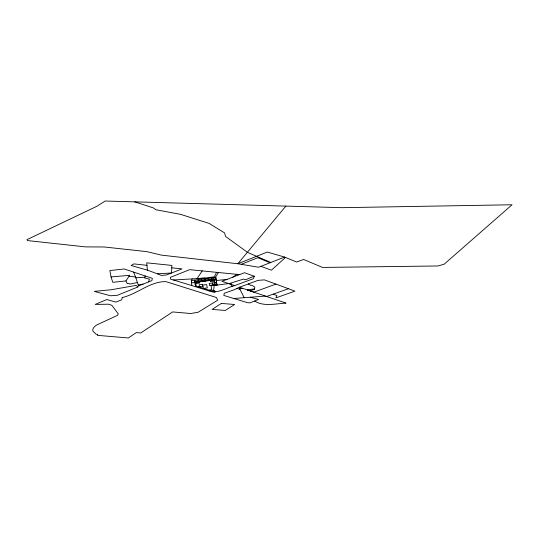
<?xml version="1.0" encoding="UTF-8"?>
<svg xmlns="http://www.w3.org/2000/svg" width="539" height="539" viewBox="0 0 539 539"><rect width="100%" height="100%" fill="white"/><g stroke="black" fill="none" stroke-linecap="round" stroke-linejoin="round"><path stroke-width="0.81" d="M250.109 290.865L254.576 289.248L254.779 287.058L251.794 285.219L250.985 285.454L248.25 283.965M254.576 289.248L254.61 288.877L247.286 289.901L239.464 287.213L233.872 289.888L224.251 293.283L223.833 295.439L247.388 302.655L249.981 302.871L258.639 299.441L250.217 297.211M208.734 290.804C217.689 294.213 226.185 287.664 234.721 285.603L253.364 278.683L254.388 276.285L244.517 272.721L239.633 274.594L216.604 272.336L214.293 276.81L204.982 278.063L192.282 278.899L191.291 280.63L191.837 285.596L208.734 290.804L213.599 290.561L214.226 285.468L228.61 283.548M145.166 275.941L144.829 278.07L149.458 279.141L148.515 281.944L138.516 285.96L135.585 276.999L129.07 276.211L125.951 280.913L112.813 282.335L111.047 276.958L109.855 270.551L124.26 268.974L152.342 278.34L151.897 280.59L148.515 281.944M191.796 285.192L191.628 285.529L170.492 279.081L170.391 277.356L189.647 269.662L216.604 272.336M214.226 285.468L216.974 285.104L215.681 276.979L218.43 272.525M129.07 276.211L129.677 275.294L111.047 276.958M202.266 270.821L197.072 278.589L204.982 278.063M285.872 206.1L237.827 263.746L161.66 255.156L146.716 251.619L104.33 246.983L85.64 246.896L27.577 240.583L26.95 239.666L96.703 206.363L105.226 201.027L342.103 207.677L512.05 204.766L444.197 264.171L438.086 265.976L322.565 267.432L303.598 259.475L296.686 262.042L284.592 257.076L267.324 252.05L237.827 263.746L258.565 267.236L284.592 257.076M285.468 257.44L271.427 270.187L260.863 266.34M232.727 277.214L236.917 274.324M254.091 276.177L245.616 279.721L243.446 279.101L230.699 283.123L232.107 286.499M241.209 264.312L257.837 257.736L270.039 262.756L270.814 262.453L247.603 252.427L225.598 236.486L224.561 232.888L209.166 223.422L180.545 214.34L155.919 209.752L153.238 207.865L134.797 201.856M239.633 274.594L221.947 281.311L234.721 285.603M288.432 288.715L275.975 284.1L253.869 292.145L247.286 289.901L266.583 296.497L288.432 288.715L294.921 291.134L275.88 297.899L276.871 295.547L273.239 294.126M137.485 282.524L129.616 284.1L129.232 283.575L127.258 283.649L125.951 280.913M138.294 284.949L143.098 284.114M229.473 283.837L230.914 283.588L231.305 284.451M214.044 279.653L195.381 282.173L196.277 286.243M195.684 283.534L199.652 283.015L199.363 281.634M214.279 281.095L210.385 281.607L210.136 280.179M202.677 285.091L206.673 284.565L207.306 287.907L203.344 288.432L202.509 284.282L199.174 284.72L199.646 286.957L202.96 286.526M198.359 286.889L200.4 286.62L200.602 287.583M215.681 276.979L216.254 280.549L227.114 279.35M242.712 288.331L239.639 288.661L239.464 287.213L257.938 280.395L264.326 279.862L275.975 284.1M233.737 298.491L265.37 296.086L286.061 303.12C275.806 303.524 263.854 306.994 254.583 300.991M213.599 290.561L214.65 290.501L215.162 292.226L211.982 291.801M144.964 277.214L135.889 277.774L133.578 272.067M192.282 278.899L173.457 279.984M146.958 265.343L133.928 263.901L131.112 265.484L147.369 270.14L157.368 273.799L171.53 273.01L182.041 268.88L171.766 267.822M236.816 288.453L239.949 289.275L239.639 288.661L244.174 297.656M157.368 273.799L161.545 275.469L166.329 274.971L171.53 273.01L171.874 265.417L146.749 262.837L147.369 270.14M194.72 280.125L195.226 282.429M198.109 279.68L198.595 281.991M201.498 279.236L201.963 281.547M204.887 278.791L205.332 281.109M208.276 278.346L208.694 280.664M211.665 277.908L212.063 280.226M212.528 282.968L212.912 285.219M216.254 280.549L216.974 285.104M122.212 297.562L121.753 299.758L115.851 302.109L106.87 299.529L95.187 304.42L108.629 304.205L111.883 305.357L118.337 313.947L117.327 315.436L96.73 324.963A33.741 10.281 -5.6 0 0 92.863 331.027L96.083 334.247L97.795 334.409L97.316 335.325L128.37 337.973L136.313 332.603L140.733 332.981L172.648 311.926L190.725 313.523L198.231 312.209L217.722 300.183L216.402 297.508L166.005 281.648C150.502 281.109 137.122 294.186 122.212 297.562M221.394 303.41L212.103 309.406L225.255 310.451L234.633 304.501L221.394 303.41M137.977 286.937L117.374 295.284L110.569 295.783L94.278 291.383L111.351 289.726L136.057 285.407L137.977 286.937M215.054 277.464L191.325 280.57L191.857 282.874L215.425 279.781L215.054 277.464M213.902 278.791L194.444 281.345L195.482 285.993L208.606 290.056L211.773 289.645L210.985 285.205L214.872 284.693L213.902 278.791M215.869 282.53L209.193 283.406L209.597 285.65L216.233 284.781L215.869 282.53"/></g></svg>
